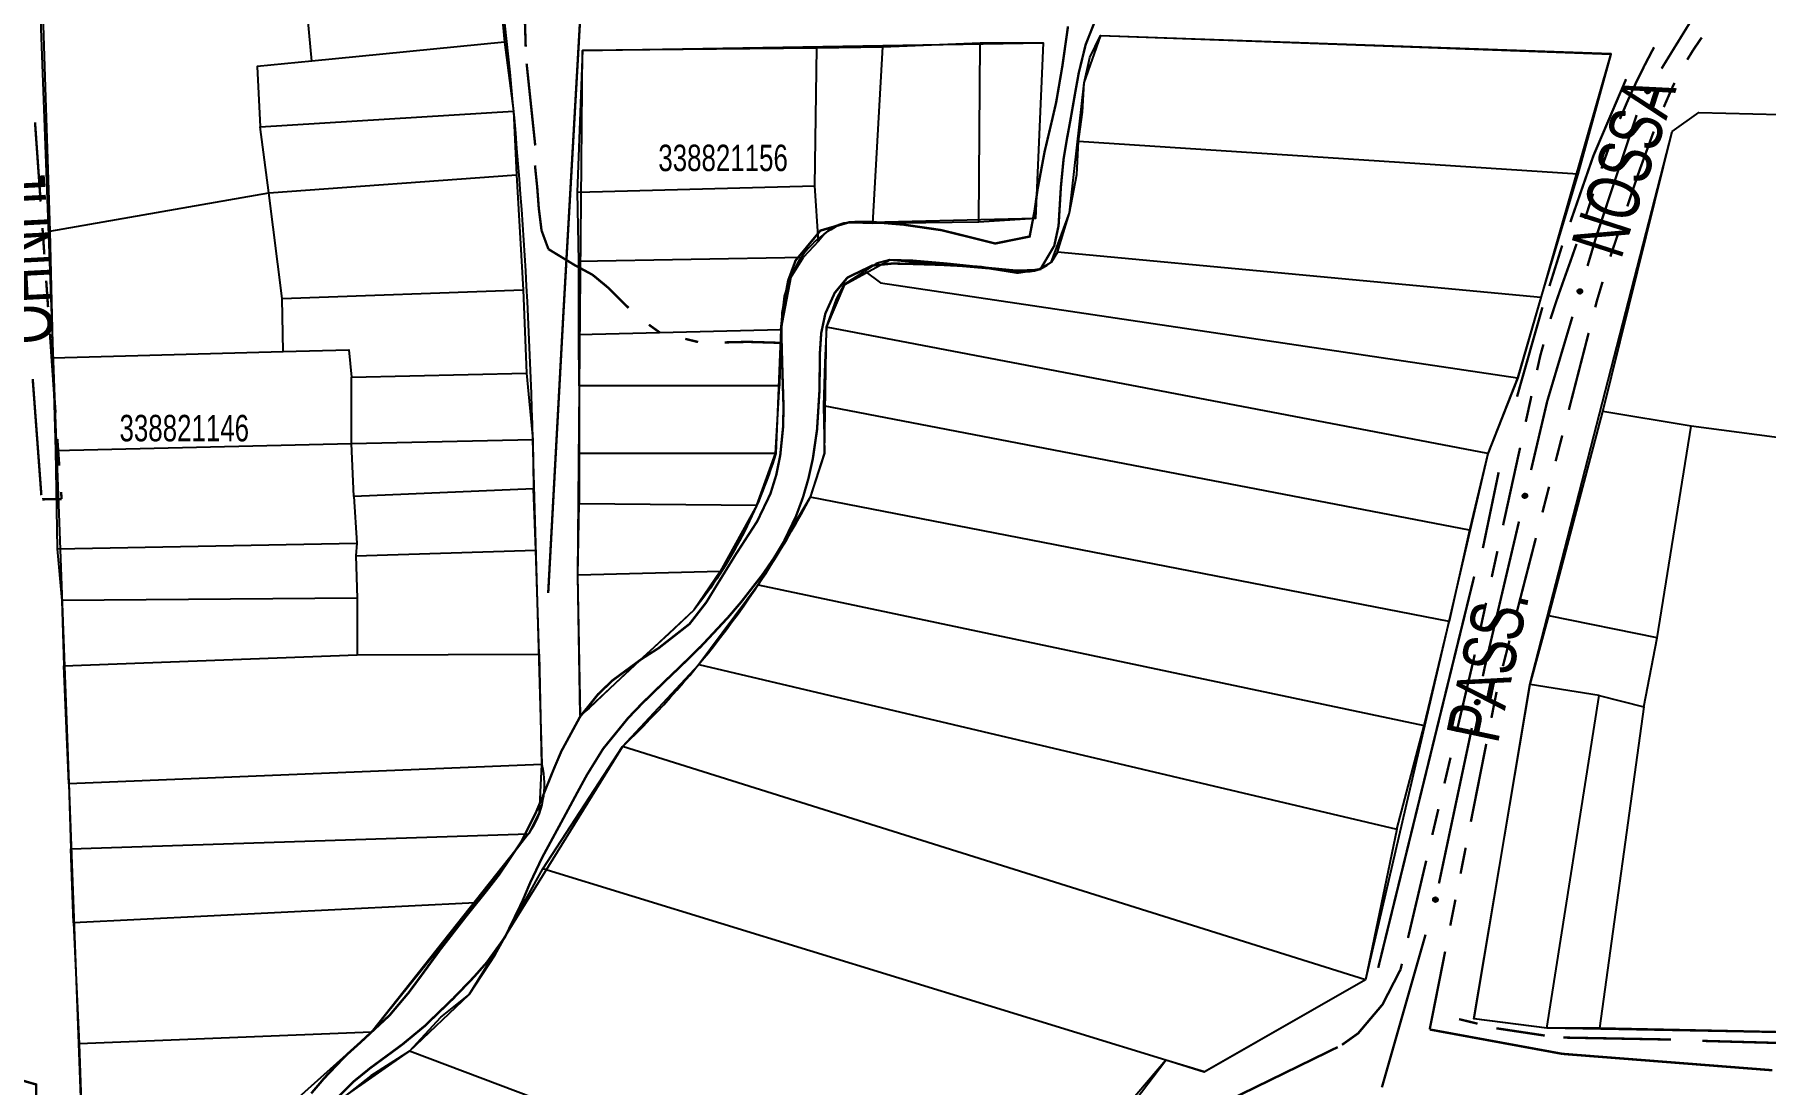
# Model space of a CAD drawing. Extents: x 203614 to 206284, y 4847494 to 4848495.
# Drawn here: x 203741.2 to 203872, y 4847677.5 to 4847756.8 of the extents above; entities that cross this region are included whole.
import ezdxf

# ---------------------------------------------------------------- set-up
doc = ezdxf.new("R2010")
doc.units = 0
doc.header["$LTSCALE"] = 1.5
doc.header["$MEASUREMENT"] = 0
doc.linetypes.add('PHANTOMX2', pattern=[5, 2.5, -0.5, 0.5, -0.5, 0.5, -0.5])
for name, color, linetype in [('CD-MALHA-LOTES', 40, 'CONTINUOUS'), ('CD_TXT_QUADRA', 7, 'CONTINUOUS'), ('HD-CURSO-PERENE', 170, 'CONTINUOUS'), ('HD-VALAS-DRENOS', 170, 'CONTINUOUS'), ('RU-QUADRAS', 210, 'CONTINUOUS'), ('SV-EIXO-RUA-N-PAV', 6, 'CONTINUOUS'), ('SV-ESTIVAS', 7, 'CONTINUOUS'), ('SV-RUA-NAO-PAV-S-GUIA-C-GUIA', 7, 'PHANTOMX2'), ('SV-RUA-PAVIM-S-GUIA-C-GUIA', 7, 'CONTINUOUS'), ('SV-TXT-RUA-N-PAV-S-GUIA-C-GUIA', 7, 'CONTINUOUS')]:
    doc.layers.add(name, color=color, linetype=linetype)
doc.styles.add('ARIAL', font='ARIAL.TTF')

msp = doc.modelspace()

# ---------------------------------------------------------------- linework, layer by layer
at = {"layer": 'CD-MALHA-LOTES'}
for points in [[(203762.176976, 4847754.809442), (203761.488758, 4847762.12815)], [(203776.081158, 4847763.184707), (203776.723559, 4847756.231372)], [(203741.768113, 4847760.641361), (203742.368882, 4847741.949042)], [(203776.723559, 4847756.231372), (203762.176976, 4847754.809442)], [(203776.723559, 4847756.231372), (203777.403546, 4847751.016154)], [(203782.249441, 4847744.906427), (203782.639461, 4847755.621239), (203800.334388, 4847755.808682)], [(203800.168334, 4847745.37857), (203800.334388, 4847755.808682)], [(203800.334388, 4847755.808682), (203805.317206, 4847755.877467)], [(203804.555601, 4847742.539832), (203805.317206, 4847755.877467)], [(203805.317206, 4847755.877467), (203812.661786, 4847756.175136)], [(203812.661786, 4847756.175136), (203817.421991, 4847756.172315), (203816.844588, 4847742.907138), (203812.564043, 4847742.642651)], [(203812.564043, 4847742.642651), (203812.661786, 4847756.175136)], [(203820.108892, 4847748.727306), (203820.392862, 4847750.937486), (203820.531182, 4847753.150796), (203820.948008, 4847755.087455), (203821.768374, 4847756.750276), (203860.32299, 4847755.339577), (203857.834491, 4847746.258644)], [(203762.176976, 4847754.809442), (203758.028579, 4847754.391636), (203758.267326, 4847749.841492)], [(203758.267326, 4847749.841492), (203777.403546, 4847751.016154)], [(203777.403546, 4847751.016154), (203777.6306, 4847746.205636)], [(203859.729995, 4847728.337457), (203864.959358, 4847749.477354), (203866.976894, 4847750.909972), (203875.145482, 4847750.719326), (203874.979427, 4847726.094638)], [(203758.927787, 4847744.844926), (203758.267326, 4847749.841492)], [(203818.511005, 4847740.356789), (203819.421493, 4847743.32921), (203819.977133, 4847746.234196), (203820.108892, 4847748.727306)], [(203857.834491, 4847746.258644), (203820.108892, 4847748.727306)], [(203758.927787, 4847744.844926), (203777.6306, 4847746.205636)], [(203777.6306, 4847746.205636), (203778.150076, 4847737.528129)], [(203782.249441, 4847744.906427), (203800.168334, 4847745.37857)], [(203800.458576, 4847741.212569), (203800.168334, 4847745.37857)], [(203857.834491, 4847746.258644), (203855.049406, 4847736.941832)], [(203742.368882, 4847741.949042), (203758.927787, 4847744.844926)], [(203759.930425, 4847736.879844), (203758.927787, 4847744.844926)], [(203782.346835, 4847739.696019), (203782.249441, 4847744.906427)], [(203804.555601, 4847742.539832), (203803.028453, 4847742.580475), (203802.378658, 4847742.558179), (203801.482501, 4847742.246394), (203800.944918, 4847741.778752), (203800.458576, 4847741.212569)], [(203812.564043, 4847742.642651), (203804.555601, 4847742.539832)], [(203742.368882, 4847741.949042), (203742.610013, 4847732.396497)], [(203800.458576, 4847741.212569), (203799.315127, 4847739.980967)], [(203782.346835, 4847739.696019), (203799.315127, 4847739.980967)], [(203797.604382, 4847734.530656), (203797.88637, 4847737.044127), (203798.362447, 4847738.465169), (203799.315127, 4847739.980967)], [(203818.511005, 4847740.356789), (203818.030995, 4847739.594198), (203817.056828, 4847739.04083), (203815.386481, 4847738.971591), (203813.298429, 4847739.178997), (203810.166338, 4847739.524688), (203807.591094, 4847739.732073), (203805.851093, 4847739.801162), (203804.807218, 4847739.524454), (203803.960554, 4847738.944453)], [(203855.049406, 4847736.941832), (203818.511005, 4847740.356789)], [(203782.352835, 4847734.157335), (203782.346835, 4847739.696019)], [(203801.054787, 4847734.698745), (203801.82531, 4847736.821569), (203802.418223, 4847737.941956), (203803.960554, 4847738.944453)], [(203803.960554, 4847738.944453), (203805.147619, 4847738.060009), (203853.276605, 4847730.87243)], [(203759.930425, 4847736.879844), (203778.150076, 4847737.528129)], [(203778.150076, 4847737.528129), (203778.389921, 4847731.218736)], [(203759.999386, 4847732.854716), (203759.930425, 4847736.879844)], [(203855.049406, 4847736.941832), (203853.276605, 4847730.87243)], [(203801.054787, 4847734.698745), (203800.937168, 4847732.045252), (203800.836163, 4847728.76038)], [(203851.021715, 4847725.145585), (203801.054787, 4847734.698745)], [(203782.352835, 4847734.157335), (203797.604382, 4847734.530656)], [(203782.361984, 4847730.274064), (203782.352835, 4847734.157335)], [(203797.604382, 4847734.530656), (203797.496397, 4847730.27611)], [(203742.610013, 4847732.396497), (203759.999386, 4847732.854716)], [(203742.610013, 4847732.396497), (203742.790802, 4847725.379504)], [(203759.999386, 4847732.854716), (203764.965953, 4847732.995618), (203765.171747, 4847730.918318)], [(203765.170337, 4847725.915007), (203765.171747, 4847730.918318)], [(203765.171747, 4847730.918318), (203778.389921, 4847731.218736)], [(203778.389921, 4847731.218736), (203778.866594, 4847726.206613)], [(203853.276605, 4847730.87243), (203851.021715, 4847725.145585)], [(203797.496397, 4847730.27611), (203782.361984, 4847730.274064)], [(203782.361984, 4847730.274064), (203782.362749, 4847725.148326)], [(203797.216442, 4847725.151931), (203797.496397, 4847730.27611)], [(203800.836163, 4847728.76038), (203800.915366, 4847725.172389), (203799.829877, 4847721.849596)], [(203849.650198, 4847719.367941), (203800.836163, 4847728.76038)], [(203855.635038, 4847712.900047), (203859.729995, 4847728.337457)], [(203866.386387, 4847727.212874), (203859.729995, 4847728.337457)], [(203863.830959, 4847711.220291), (203866.386387, 4847727.212874)], [(203874.979427, 4847726.094638), (203866.386387, 4847727.212874)], [(203742.790802, 4847725.379504), (203765.170337, 4847725.915007)], [(203765.170337, 4847725.915007), (203778.866594, 4847726.206613)], [(203765.337241, 4847721.898123), (203765.170337, 4847725.915007)], [(203778.866594, 4847726.206613), (203778.915837, 4847722.488669)], [(203742.790802, 4847725.379504), (203742.91242, 4847717.949744)], [(203797.216442, 4847725.151931), (203782.362749, 4847725.148326)], [(203782.362749, 4847725.148326), (203782.369319, 4847721.371523)], [(203795.784628, 4847721.259684), (203797.216442, 4847725.151931)], [(203851.021715, 4847725.145585), (203849.650198, 4847719.367941)], [(203778.915837, 4847722.488669), (203765.337241, 4847721.898123)], [(203765.337241, 4847721.898123), (203765.571917, 4847718.371029)], [(203779.086069, 4847717.864014), (203778.915837, 4847722.488669)], [(203799.829877, 4847721.849596), (203795.891327, 4847715.230507)], [(203848.111286, 4847712.455463), (203799.829877, 4847721.849596)], [(203782.260916, 4847715.96496), (203782.369319, 4847721.371523)], [(203782.369319, 4847721.371523), (203795.784628, 4847721.259684)], [(203795.784628, 4847721.259684), (203793.032881, 4847716.249636)], [(203849.650198, 4847719.367941), (203848.111286, 4847712.455463)], [(203742.91242, 4847717.949744), (203765.571917, 4847718.371029)], [(203742.91242, 4847717.949744), (203743.269977, 4847714.057978)], [(203765.571917, 4847718.371029), (203765.498713, 4847717.419243)], [(203765.498713, 4847717.419243), (203779.086069, 4847717.864014)], [(203779.357361, 4847710.002107), (203779.086069, 4847717.864014)], [(203765.498713, 4847717.419243), (203765.583217, 4847714.230962)], [(203793.032881, 4847716.249636), (203791.032155, 4847713.312771), (203789.126306, 4847711.512727), (203786.934549, 4847709.523201), (203784.647538, 4847707.344202), (203783.122851, 4847705.923114), (203782.45578, 4847705.354676), (203782.260916, 4847715.96496)], [(203793.032881, 4847716.249636), (203782.260916, 4847715.96496)], [(203795.891327, 4847715.230507), (203791.402586, 4847709.226316)], [(203795.891327, 4847715.230507), (203846.232455, 4847704.597561)], [(203765.583217, 4847714.230962), (203743.269977, 4847714.057978)], [(203743.269977, 4847714.057978), (203743.422266, 4847709.112181)], [(203765.583217, 4847714.230962), (203765.587991, 4847709.948493)], [(203846.232455, 4847704.597561), (203848.111286, 4847712.455463)], [(203854.224716, 4847707.706703), (203855.635038, 4847712.900047)], [(203863.830959, 4847711.220291), (203855.635038, 4847712.900047)], [(203862.831894, 4847706.024024), (203863.830959, 4847711.220291)], [(203743.422266, 4847709.112181), (203765.587991, 4847709.948493)], [(203765.587991, 4847709.948493), (203779.357361, 4847710.002107)], [(203779.357361, 4847710.002107), (203779.532494, 4847701.668283)], [(203743.800781, 4847700.210157), (203743.422266, 4847709.112181)], [(203785.644807, 4847703.01377), (203791.402586, 4847709.226316)], [(203791.402586, 4847709.226316), (203844.147575, 4847696.782907)], [(203855.486641, 4847681.749309), (203849.968138, 4847682.456664), (203854.224716, 4847707.706703)], [(203859.45086, 4847706.864778), (203854.224716, 4847707.706703)], [(203855.486641, 4847681.749309), (203859.45086, 4847706.864778)], [(203859.45086, 4847706.864778), (203862.831894, 4847706.024024)], [(203862.831894, 4847706.024024), (203859.461697, 4847681.746496)], [(203844.147575, 4847696.782907), (203846.232455, 4847704.597561)], [(203779.630533, 4847693.770204), (203785.644807, 4847703.01377)], [(203841.781003, 4847685.404373), (203785.644807, 4847703.01377)], [(203779.532494, 4847701.668283), (203743.800781, 4847700.210157)], [(203779.532494, 4847701.668283), (203779.352456, 4847698.0207), (203778.537053, 4847696.427116)], [(203743.800781, 4847700.210157), (203743.969163, 4847695.299998)], [(203844.147575, 4847696.782907), (203841.781003, 4847685.404373)], [(203743.969163, 4847695.299998), (203778.537053, 4847696.427116)], [(203778.537053, 4847696.427116), (203774.537662, 4847691.213241)], [(203744.169669, 4847689.704898), (203743.969163, 4847695.299998)], [(203769.54414, 4847680.005776), (203771.90949, 4847682.565013), (203774.066372, 4847684.294251), (203776.013964, 4847687.268464), (203779.630533, 4847693.770204)], [(203826.69132, 4847679.320072), (203779.630533, 4847693.770204)], [(203774.537662, 4847691.213241), (203744.169669, 4847689.704898)], [(203766.670441, 4847681.444209), (203774.537662, 4847691.213241)], [(203744.169669, 4847689.704898), (203744.59099, 4847680.56065)], [(203841.781003, 4847685.404373), (203829.617575, 4847678.446059), (203826.69132, 4847679.320072)], [(203766.670441, 4847681.444209), (203744.59099, 4847680.56065)], [(203744.59099, 4847680.56065), (203745.228681, 4847662.251667), (203766.670441, 4847681.444209)], [(203859.461697, 4847681.746496), (203855.486641, 4847681.749309)], [(203893.343112, 4847681.04337), (203859.461697, 4847681.746496)], [(203769.54414, 4847680.005776), (203766.621723, 4847678.138173), (203764.603984, 4847676.547272), (203762.134414, 4847673.538454)], [(203804.662072, 4847666.762072), (203769.54414, 4847680.005776)], [(203804.662072, 4847666.762072), (203808.142542, 4847665.448075), (203816.110321, 4847668.733797), (203818.963275, 4847670.255569), (203820.702537, 4847672.053955), (203823.902663, 4847675.650714), (203826.69132, 4847679.320072)]]:
    msp.add_lwpolyline(points, dxfattribs=at)
at = {"layer": 'HD-CURSO-PERENE', "const_width": 0.18, "flags": 128}
for points in [[(203763.172779, 4847675.568651), (203765.294283, 4847677.681654), (203766.597756, 4847678.736723), (203767.808386, 4847679.62596), (203769.018197, 4847680.516448), (203770.691297, 4847681.897875), (203772.852286, 4847683.981702), (203774.385796, 4847685.572887), (203775.38523, 4847686.702176), (203776.76, 4847688.61), (203778.066613, 4847691.301967), (203778.65297, 4847692.69033), (203779.566836, 4847694.619228), (203780.996916, 4847697.255222), (203782.227532, 4847699.537635), (203782.945715, 4847700.858127), (203784.18, 4847702.85), (203786.070799, 4847705.173938), (203787.113228, 4847706.260731), (203788.88358, 4847707.981861), (203789.970096, 4847709.016019), (203791.59, 4847710.6), (203793.635205, 4847712.792253), (203794.609424, 4847713.935037), (203796.210678, 4847715.987864), (203797.063915, 4847717.225174), (203797.83751, 4847718.510403), (203798.757521, 4847720.424124), (203799.279201, 4847721.836285), (203799.70026, 4847723.284616), (203800.025919, 4847724.757246), (203800.34554, 4847726.958659), (203800.531368, 4847729.952941), (203800.560358, 4847732.755276), (203800.660315, 4847734.252519), (203800.971365, 4847735.73008), (203801.679129, 4847737.289458), (203802.651954, 4847738.457332), (203804.526486, 4847739.357835), (203806.043842, 4847739.510842), (203807.614348, 4847739.476602), (203809.73192, 4847739.412088), (203812.677874, 4847739.260521), (203815.501491, 4847738.808448), (203817.23, 4847739.09), (203818.27, 4847740.85), (203818.595566, 4847742.365672), (203818.773758, 4847745.33201), (203818.976632, 4847747.417144), (203819.222659, 4847748.898314), (203819.498814, 4847750.382951), (203819.853735, 4847752.426746), (203820.120092, 4847753.905144), (203820.64, 4847756.04), (203821.742648, 4847758.82982)], [(203819.30882, 4847757.42835), (203818.88788, 4847754.453706), (203818.411867, 4847751.675927), (203818.072113, 4847750.206622), (203817.54, 4847747.96), (203817.002949, 4847745.075507), (203816.795333, 4847743.55599), (203816.41, 4847741.55), (203813.809635, 4847741.023578), (203812.01077, 4847741.473403), (203809.730013, 4847742.035173), (203806.874562, 4847742.450362), (203804.401242, 4847742.658656), (203802.830445, 4847742.642663), (203800.6, 4847742), (203798.718862, 4847739.731589), (203798.162215, 4847738.232217), (203797.721976, 4847735.843325), (203797.646226, 4847734.344896), (203797.72, 4847731.65), (203797.812897, 4847728.659273), (203797.779101, 4847727.153543), (203797.5662, 4847725.033773), (203797.267051, 4847723.550695), (203796.824561, 4847722.116529), (203795.822407, 4847720.032452), (203794.189593, 4847717.510625), (203792.769585, 4847715.210694), (203791.980858, 4847713.919281), (203790.71, 4847712.28), (203788.373639, 4847710.452986), (203787.093258, 4847709.634106), (203784.887058, 4847708.009863), (203783.796918, 4847706.965823), (203782.45, 4847705.29), (203781.023374, 4847702.660026), (203780.432476, 4847701.270607), (203779.666261, 4847699.369542), (203779.080051, 4847697.985033), (203778, 4847695.83), (203776.328317, 4847693.346799), (203775.403281, 4847692.158553), (203773.71158, 4847690.047295), (203771.874342, 4847687.678691), (203770.378905, 4847685.630299), (203769.48417, 4847684.421739), (203768.04, 4847682.71), (203765.844328, 4847680.66937), (203764.728086, 4847679.663495), (203763.097774, 4847677.951609), (203762.122398, 4847676.80821)], [(203741.381996, 4847674.992382), (203741.332785, 4847677.487967), (203739.598694, 4847677.985914)]]:
    msp.add_lwpolyline(points, dxfattribs=at)
at = {"layer": 'HD-VALAS-DRENOS', "const_width": 0.18, "flags": 128}
for points in [[(203778.19, 4847760.47), (203778.33, 4847755.89)], [(203778.4, 4847754.61), (203779.05, 4847748.43)], [(203857.27, 4847742.64), (203859.01, 4847747.65), (203861.48, 4847753.44)], [(203779.03, 4847746.92), (203779.132488, 4847745.925266)], [(203779.132488, 4847745.925266), (203779.2, 4847745.27)], [(203779.2, 4847745.27), (203779.300382, 4847743.932496)], [(203779.300382, 4847743.932496), (203779.320836, 4847743.659975)], [(203779.320836, 4847743.659975), (203779.410919, 4847742.938868)], [(203779.410919, 4847742.938868), (203779.527415, 4847742.006331)], [(203779.527415, 4847742.006331), (203779.894279, 4847741.011612)], [(203779.894279, 4847741.011612), (203780.047041, 4847740.59741)], [(203780.047041, 4847740.59741), (203781.378858, 4847739.787924)], [(203781.378858, 4847739.787924), (203782.05, 4847739.38)], [(203855.69, 4847737.81), (203856.65, 4847740.87)], [(203782.05, 4847739.38), (203783.118485, 4847738.802398)], [(203783.118485, 4847738.802398), (203783.381839, 4847738.660035)], [(203783.381839, 4847738.660035), (203783.922056, 4847738.213888)], [(203783.922056, 4847738.213888), (203784.557343, 4847737.689227)], [(203784.557343, 4847737.689227), (203785.391723, 4847736.8604)], [(203785.391723, 4847736.8604), (203785.651221, 4847736.602629)], [(203785.651221, 4847736.602629), (203786.103757, 4847736.158261)], [(203853.24, 4847729.45), (203855.16, 4847736.2)], [(203787.640074, 4847734.88677), (203788.451969, 4847734.302966)], [(203790.390655, 4847733.818046), (203791.326324, 4847733.588128)], [(203791.326324, 4847733.588128), (203791.362804, 4847733.587005)], [(203793.361955, 4847733.551203), (203794.361687, 4847733.574322)], [(203794.361687, 4847733.574322), (203795.121269, 4847733.591884)], [(203795.121269, 4847733.591884), (203797.360471, 4847733.524497)], [(203797.360471, 4847733.524497), (203797.51, 4847733.52)], [(203797.51, 4847733.52), (203797.5101, 4847733.5201)], [(203850.66, 4847718.01), (203851.85, 4847723.74)], [(203842.75, 4847686.3), (203850, 4847715.86)], [(203850.26, 4847682.08), (203848.86, 4847682.42)], [(203855.34, 4847681.18), (203851.68, 4847681.73)], [(203864.87, 4847680.88), (203856.73, 4847681.03)], [(203890.53, 4847680.14), (203867.24, 4847680.78)]]:
    msp.add_lwpolyline(points, dxfattribs=at)
at = {"layer": 'RU-QUADRAS', "color": 6, "linetype": 'Continuous'}
for points in [[(203740.54, 4847789.2), (203774.16, 4847792.33), (203776.42, 4847771.3), (203776.09, 4847763.19, -0.0246197105), (203778.84, 4847726.22), (203779.54, 4847701.65, -0.215464943), (203778.56, 4847696.45), (203766.68, 4847681.44), (203745.23, 4847662.25)], [(203782.26, 4847715.96), (203782.63, 4847755.61), (203817.42, 4847756.18), (203816.85, 4847742.92), (203802.38, 4847742.56, 0.2091132393), (203798.36, 4847738.47), (203797.6, 4847734.53), (203797.22, 4847725.15, -0.0947955538), (203791.03, 4847713.31), (203782.46, 4847705.35)]]:
    msp.add_lwpolyline(points, format="xyb", close=True, dxfattribs=at)
msp.add_lwpolyline([(203764.6, 4847676.55), (203769.54, 4847680.01), (203774.07, 4847684.29), (203785.65, 4847703, 0.0795246872), (203799.84, 4847721.85), (203800.92, 4847725.17), (203801.05, 4847734.68), (203802.44, 4847737.93), (203805.85, 4847739.8), (203815.39, 4847738.97, 0.2414956792), (203818.03, 4847739.59), (203819.42, 4847743.33), (203820.53, 4847753.15), (203821.78, 4847756.75), (203860.34, 4847755.37), (203853.29, 4847730.88), (203851.03, 4847725.14), (203841.79, 4847685.4), (203829.61, 4847678.42), (203826.69, 4847679.32), (203818.96, 4847670.26)], format="xyb", dxfattribs=at)
msp.add_lwpolyline([(203893.36, 4847681.04), (203855.51, 4847681.74), (203850, 4847682.44), (203854.22, 4847707.71), (203864.96, 4847749.48), (203866.98, 4847750.91), (203875.15, 4847750.72)], dxfattribs=at)
at = {"layer": 'SV-EIXO-RUA-N-PAV', "const_width": 0.18, "flags": 128}
for points in [[(203864.161816, 4847754.238475), (203867.833906, 4847760.197984)], [(203859.24, 4847741.59), (203862.281134, 4847750.731451)], [(203858.564643, 4847739.322471), (203859.135536, 4847741.239261)], [(203859.135536, 4847741.239261), (203859.24, 4847741.59)], [(203855.52, 4847729.1), (203857.422857, 4847735.488893)], [(203741.077217, 4847730.786306), (203741.670619, 4847722.808344)], [(203854.300089, 4847723.907624), (203855.443665, 4847728.775091)], [(203855.443665, 4847728.775091), (203855.52, 4847729.1)], [(203741.670619, 4847722.808344), (203741.73, 4847722.01)], [(203850.8, 4847709.01), (203853.385228, 4847720.013651)], [(203850.655604, 4847708.328389), (203850.8, 4847709.01)], [(203847.339673, 4847692.675766), (203849.826621, 4847704.415234)], [(203843.03, 4847677.27), (203846.325579, 4847688.808594)]]:
    msp.add_lwpolyline(points, dxfattribs=at)
at = {"layer": 'SV-EIXO-RUA-N-PAV', "flags": 128}
for points in [[(203862.943557, 4847752.47118), (203862.931583, 4847752.5186), (203862.930989, 4847752.561804), (203862.940865, 4847752.597981), (203862.957927, 4847752.627674), (203862.978804, 4847752.656085), (203863.006173, 4847752.680085), (203863.042449, 4847752.699995), (203863.089933, 4847752.71234), (203863.134231, 4847752.71004), (203863.170217, 4847752.702256), (203863.202203, 4847752.686247), (203863.229463, 4847752.665503), (203863.253454, 4847752.63625), (203863.273271, 4847752.59929), (203863.284529, 4847752.551242), (203863.284821, 4847752.508883), (203863.27435, 4847752.474142), (203863.258052, 4847752.442087), (203863.236391, 4847752.413337), (203863.209389, 4847752.389932), (203863.172141, 4847752.370046), (203863.12457, 4847752.359563), (203863.082325, 4847752.358789), (203863.047446, 4847752.368769), (203863.016249, 4847752.385525), (203862.987498, 4847752.406119), (203862.962227, 4847752.432626), (203862.943557, 4847752.47118)], [(203857.847236, 4847737.299402), (203857.823356, 4847737.342084), (203857.81156, 4847737.38365), (203857.811701, 4847737.421151), (203857.820465, 4847737.454256), (203857.833246, 4847737.487115), (203857.853441, 4847737.5174), (203857.883301, 4847737.546049), (203857.925949, 4847737.570304), (203857.969324, 4847737.579589), (203858.006097, 4847737.581419), (203858.041143, 4847737.574267), (203858.072856, 4847737.561316), (203858.103621, 4847737.539298), (203858.132358, 4847737.508755), (203858.15571, 4847737.46528), (203858.166995, 4847737.42445), (203858.165907, 4847737.388182), (203858.158494, 4847737.352994), (203858.145043, 4847737.319604), (203858.125048, 4847737.28999), (203858.094243, 4847737.261111), (203858.051029, 4847737.238631), (203858.010434, 4847737.226911), (203857.97416, 4847737.22749), (203857.939681, 4847737.235568), (203857.906568, 4847737.247986), (203857.87528, 4847737.267019), (203857.847236, 4847737.299402)], [(203853.702634, 4847721.845943), (203853.67629, 4847721.88715), (203853.662076, 4847721.927953), (203853.660015, 4847721.965397), (203853.666822, 4847721.998959), (203853.677653, 4847722.032512), (203853.696036, 4847722.06393), (203853.724163, 4847722.094281), (203853.765315, 4847722.120997), (203853.80807, 4847722.132812), (203853.844671, 4847722.136796), (203853.880077, 4847722.131714), (203853.912495, 4847722.120646), (203853.944499, 4847722.100471), (203853.974979, 4847722.071666), (203854.000842, 4847722.029637), (203854.014503, 4847721.98954), (203854.015546, 4847721.95327), (203854.01021, 4847721.917708), (203853.998742, 4847721.883586), (203853.980519, 4847721.852849), (203853.951462, 4847721.822213), (203853.909641, 4847721.797236), (203853.869804, 4847721.783154), (203853.833559, 4847721.781603), (203853.798665, 4847721.787644), (203853.764881, 4847721.798098), (203853.732529, 4847721.815262), (203853.702634, 4847721.845943)], [(203850.103645, 4847706.254064), (203850.076401, 4847706.294682), (203850.061293, 4847706.335162), (203850.058409, 4847706.372551), (203850.064476, 4847706.406256), (203850.074566, 4847706.440038), (203850.092253, 4847706.471853), (203850.119706, 4847706.502816), (203850.16026, 4847706.530431), (203850.202745, 4847706.543183), (203850.23925, 4847706.547971), (203850.274759, 4847706.543669), (203850.307413, 4847706.533317), (203850.339853, 4847706.513851), (203850.370959, 4847706.485724), (203850.39774, 4847706.444274), (203850.41228, 4847706.404487), (203850.41412, 4847706.368248), (203850.409568, 4847706.332577), (203850.398854, 4847706.298212), (203850.381311, 4847706.267081), (203850.352935, 4847706.235813), (203850.311673, 4847706.209923), (203850.272156, 4847706.194968), (203850.235953, 4847706.19262), (203850.200936, 4847706.197891), (203850.166929, 4847706.2076), (203850.134208, 4847706.224048), (203850.103645, 4847706.254064)], [(203846.942532, 4847691.332253), (203846.915289, 4847691.372871), (203846.90018, 4847691.413351), (203846.897296, 4847691.45074), (203846.903363, 4847691.484445), (203846.913453, 4847691.518227), (203846.931141, 4847691.550042), (203846.958594, 4847691.581005), (203846.999147, 4847691.60862), (203847.041633, 4847691.621372), (203847.078137, 4847691.62616), (203847.113647, 4847691.621858), (203847.1463, 4847691.611505), (203847.17874, 4847691.59204), (203847.209846, 4847691.563913), (203847.236628, 4847691.522462), (203847.251167, 4847691.482675), (203847.253007, 4847691.446437), (203847.248456, 4847691.410766), (203847.237741, 4847691.3764), (203847.220199, 4847691.34527), (203847.191822, 4847691.314002), (203847.150561, 4847691.288111), (203847.111043, 4847691.273156), (203847.074841, 4847691.270808), (203847.039823, 4847691.27608), (203847.005817, 4847691.285788), (203846.973095, 4847691.302237), (203846.942532, 4847691.332253)]]:
    msp.add_lwpolyline(points, close=True, dxfattribs=at)
for points in [[(203862.930989, 4847752.561804), (203862.978804, 4847752.656085)], [(203862.931138, 4847752.543227), (203862.988685, 4847752.660031)], [(203862.931583, 4847752.5186), (203863.006173, 4847752.680085)], [(203862.938084, 4847752.497275), (203863.02079, 4847752.683523)], [(203862.943557, 4847752.47118), (203863.042449, 4847752.699995)], [(203862.954864, 4847752.451675), (203863.065944, 4847752.70218)], [(203862.962227, 4847752.432626), (203863.089933, 4847752.71234)], [(203862.977464, 4847752.423325), (203863.109303, 4847752.707519)], [(203862.987498, 4847752.406119), (203863.134231, 4847752.71004)], [(203863.002928, 4847752.399621), (203863.148096, 4847752.702848)], [(203863.016249, 4847752.385525), (203863.170217, 4847752.702256)], [(203863.033578, 4847752.379133), (203863.187512, 4847752.691383)], [(203863.047446, 4847752.368769), (203863.202203, 4847752.686247)], [(203863.067361, 4847752.36633), (203863.214677, 4847752.673042)], [(203863.082325, 4847752.358789), (203863.229463, 4847752.665503)], [(203863.105439, 4847752.360498), (203863.239871, 4847752.646299)], [(203863.12457, 4847752.359563), (203863.253454, 4847752.63625)], [(203863.149068, 4847752.368876), (203863.262201, 4847752.61491)], [(203863.172141, 4847752.370046), (203863.273271, 4847752.59929)], [(203863.191628, 4847752.385926), (203863.275226, 4847752.568418)], [(203863.209389, 4847752.389932), (203863.284529, 4847752.551242)], [(203863.224626, 4847752.405663), (203863.281726, 4847752.524344)], [(203863.236391, 4847752.413337), (203863.284821, 4847752.508883)], [(203857.81156, 4847737.38365), (203857.833246, 4847737.487115)], [(203857.81653, 4847737.36575), (203857.841762, 4847737.493492)], [(203857.823356, 4847737.342084), (203857.853441, 4847737.5174)], [(203857.835173, 4847737.323179), (203857.866664, 4847737.524517)], [(203857.847236, 4847737.299402), (203857.883301, 4847737.546049)], [(203857.863221, 4847737.283503), (203857.905422, 4847737.554262)], [(203857.87528, 4847737.267019), (203857.925949, 4847737.570304)], [(203857.89241, 4847737.261996), (203857.945906, 4847737.570679)], [(203857.906568, 4847737.247986), (203857.969324, 4847737.579589)], [(203857.923156, 4847737.24572), (203857.984582, 4847737.576245)], [(203857.939681, 4847737.235568), (203858.006097, 4847737.581419)], [(203857.958076, 4847737.233895), (203858.025622, 4847737.575412)], [(203857.97416, 4847737.22749), (203858.041143, 4847737.574267)], [(203857.994025, 4847737.230307), (203858.056619, 4847737.564756)], [(203858.010434, 4847737.226911), (203858.072856, 4847737.561316)], [(203858.032311, 4847737.234565), (203858.087894, 4847737.545475)], [(203858.051029, 4847737.238631), (203858.103621, 4847737.539298)], [(203858.072266, 4847737.253988), (203858.117611, 4847737.520963)], [(203858.094243, 4847737.261111), (203858.132358, 4847737.508755)], [(203858.108937, 4847737.281507), (203858.142265, 4847737.47945)], [(203858.125048, 4847737.28999), (203858.15571, 4847737.46528)], [(203858.135675, 4847737.309138), (203858.15999, 4847737.438577)], [(203858.145043, 4847737.319604), (203858.166995, 4847737.42445)], [(203853.662076, 4847721.927953), (203853.677653, 4847722.032512)], [(203853.668087, 4847721.910375), (203853.68578, 4847722.039377)], [(203853.67629, 4847721.88715), (203853.696036, 4847722.06393)], [(203853.689197, 4847721.868972), (203853.708818, 4847722.07181)], [(203853.702634, 4847721.845943), (203853.724163, 4847722.094281)], [(203853.719524, 4847721.83101), (203853.745764, 4847722.103778)], [(203853.732529, 4847721.815262), (203853.765315, 4847722.120997)], [(203853.749925, 4847721.811252), (203853.785215, 4847722.122543)], [(203853.764881, 4847721.798098), (203853.80807, 4847722.132812)], [(203853.781573, 4847721.796808), (203853.823497, 4847722.130369)], [(203853.798665, 4847721.787644), (203853.844671, 4847722.136796)], [(203853.817126, 4847721.787054), (203853.864516, 4847722.131945)], [(203853.833559, 4847721.781603), (203853.880077, 4847722.131714)], [(203853.853224, 4847721.785581), (203853.896084, 4847722.123127)], [(203853.869804, 4847721.783154), (203853.912495, 4847722.120646)], [(203853.891194, 4847721.792079), (203853.928437, 4847722.105714)], [(203853.909641, 4847721.797236), (203853.944499, 4847722.100471)], [(203853.929941, 4847721.813812), (203853.959541, 4847722.082988)], [(203853.951462, 4847721.822213), (203853.974979, 4847722.071666)], [(203853.964934, 4847721.843436), (203853.986588, 4847722.042993)], [(203853.980519, 4847721.852849), (203854.000842, 4847722.029637)], [(203853.990005, 4847721.872588), (203854.006682, 4847722.003231)], [(203853.998742, 4847721.883586), (203854.014503, 4847721.98954)], [(203850.061293, 4847706.335162), (203850.074566, 4847706.440038)], [(203850.067689, 4847706.317721), (203850.08254, 4847706.447081)], [(203850.076401, 4847706.294682), (203850.092253, 4847706.471853)], [(203850.089704, 4847706.276792), (203850.104859, 4847706.480012)], [(203850.103645, 4847706.254064), (203850.119706, 4847706.502816)], [(203850.12086, 4847706.239506), (203850.141093, 4847706.512786)], [(203850.134208, 4847706.224048), (203850.16026, 4847706.530431)], [(203850.151687, 4847706.220422), (203850.180121, 4847706.532414)], [(203850.166929, 4847706.2076), (203850.202745, 4847706.543183)], [(203850.183646, 4847706.206678), (203850.218222, 4847706.54108)], [(203850.200936, 4847706.197891), (203850.23925, 4847706.547971)], [(203850.219405, 4847706.197708), (203850.259197, 4847706.543558)], [(203850.235953, 4847706.19262), (203850.274759, 4847706.543669)], [(203850.255526, 4847706.197029), (203850.290951, 4847706.535437)], [(203850.272156, 4847706.194968), (203850.307413, 4847706.533317)], [(203850.293344, 4847706.204361), (203850.323679, 4847706.51874)], [(203850.311673, 4847706.209923), (203850.339853, 4847706.513851)], [(203850.331603, 4847706.226942), (203850.355276, 4847706.496703)], [(203850.352935, 4847706.235813), (203850.370959, 4847706.485724)], [(203850.365937, 4847706.257328), (203850.383196, 4847706.457313)], [(203850.381311, 4847706.267081), (203850.39774, 4847706.444274)], [(203850.39036, 4847706.287024), (203850.404159, 4847706.418002)], [(203850.398854, 4847706.298212), (203850.41228, 4847706.404487)], [(203846.90018, 4847691.413351), (203846.913453, 4847691.518227)], [(203846.906576, 4847691.395909), (203846.921427, 4847691.52527)], [(203846.915289, 4847691.372871), (203846.931141, 4847691.550042)], [(203846.928592, 4847691.354981), (203846.943747, 4847691.558201)], [(203846.942532, 4847691.332253), (203846.958594, 4847691.581005)], [(203846.959747, 4847691.317695), (203846.979981, 4847691.590975)], [(203846.973095, 4847691.302237), (203846.999147, 4847691.60862)], [(203846.990575, 4847691.298611), (203847.019009, 4847691.610603)], [(203847.005817, 4847691.285788), (203847.041633, 4847691.621372)], [(203847.022533, 4847691.284866), (203847.05711, 4847691.619269)], [(203847.039823, 4847691.27608), (203847.078137, 4847691.62616)], [(203847.058292, 4847691.275896), (203847.098084, 4847691.621747)], [(203847.074841, 4847691.270808), (203847.113647, 4847691.621858)], [(203847.094414, 4847691.275218), (203847.129839, 4847691.613625)], [(203847.111043, 4847691.273156), (203847.1463, 4847691.611505)], [(203847.132232, 4847691.282549), (203847.162566, 4847691.596928)], [(203847.150561, 4847691.288111), (203847.17874, 4847691.59204)], [(203847.170491, 4847691.30513), (203847.194163, 4847691.574892)], [(203847.191822, 4847691.314002), (203847.209846, 4847691.563913)], [(203847.204824, 4847691.335517), (203847.222083, 4847691.535502)], [(203847.220199, 4847691.34527), (203847.236628, 4847691.522462)], [(203847.229247, 4847691.365213), (203847.243046, 4847691.496191)], [(203847.237741, 4847691.3764), (203847.251167, 4847691.482675)]]:
    msp.add_lwpolyline(points, dxfattribs=at)
at = {"layer": 'SV-ESTIVAS', "const_width": 0.18, "flags": 128}
msp.add_lwpolyline([(203856.47, 4847758.78), (203821.83, 4847759), (203782.46, 4847758.29), (203781.17, 4847735.6), (203780.03, 4847714.62)], dxfattribs=at)
at = {"layer": 'SV-RUA-NAO-PAV-S-GUIA-C-GUIA', "const_width": 0.18, "flags": 128}
for points in [[(203863.567901, 4847755.801746), (203863.129501, 4847754.965244)], [(203863.595004, 4847755.85027), (203863.567901, 4847755.801746)], [(203866.103408, 4847754.910779), (203866.55, 4847755.64)], [(203866.55, 4847755.64), (203867.196151, 4847756.584958)], [(203866.55, 4847755.64), (203866.5501, 4847755.6401)], [(203862.871509, 4847754.472973), (203862.234831, 4847753.176665)], [(203863.129501, 4847754.965244), (203862.871509, 4847754.472973)], [(203862.208393, 4847753.122837), (203861.816231, 4847752.268516)], [(203862.234831, 4847753.176665), (203862.208393, 4847753.122837)], [(203864.729669, 4847752.247823), (203865.024918, 4847752.92363)], [(203865.024918, 4847752.92363), (203865.144, 4847753.15758)], [(203861.582123, 4847751.758515), (203861.01652, 4847750.435512)], [(203861.816231, 4847752.268516), (203861.582123, 4847751.758515)], [(203864.329325, 4847751.331458), (203864.729669, 4847752.247823)], [(203741.673805, 4847744.195812), (203741.251415, 4847750.180925)], [(203863.222434, 4847748.54389), (203863.508049, 4847749.32633)], [(203863.508049, 4847749.32633), (203863.569778, 4847749.481568)], [(203859.950458, 4847747.63174), (203859.746622, 4847747.067851)], [(203860.290411, 4847748.572182), (203859.950458, 4847747.63174)], [(203862.48, 4847746.51), (203863.222434, 4847748.54389)], [(203859.746622, 4847747.067851), (203859.620928, 4847746.687691)], [(203862.210647, 4847745.719805), (203862.48, 4847746.51)], [(203861.95344, 4847744.965244), (203862.210647, 4847745.719805)], [(203858.805208, 4847744.220556), (203858.372951, 4847742.887371)], [(203858.993087, 4847744.788793), (203858.805208, 4847744.220556)], [(203861.57221, 4847743.824452), (203861.889161, 4847744.772894)], [(203861.889161, 4847744.772894), (203861.95344, 4847744.965244)], [(203741.955399, 4847740.205736), (203741.814602, 4847742.200774)], [(203860.619134, 4847741.005495), (203860.932002, 4847741.92969)], [(203857.406046, 4847740.047564), (203857.281665, 4847739.692193)], [(203857.736402, 4847740.99142), (203857.406046, 4847740.047564)], [(203860.29152, 4847740.035018), (203860.611367, 4847740.982487)], [(203860.611367, 4847740.982487), (203860.619134, 4847741.005495)], [(203857.071311, 4847739.105258), (203856.774485, 4847738.277043)], [(203857.281665, 4847739.692193), (203857.071311, 4847739.105258)], [(203742.236992, 4847736.21566), (203742.096195, 4847738.210698)], [(203856.402427, 4847737.220434), (203856.275466, 4847736.859877)], [(203856.774485, 4847738.277043), (203856.402427, 4847737.220434)], [(203859.28, 4847736.71), (203859.702711, 4847738.123889)], [(203856.080402, 4847736.27374), (203855.801613, 4847735.436017)], [(203856.275466, 4847736.859877), (203856.080402, 4847736.27374)], [(203859.149327, 4847736.202272), (203859.28, 4847736.71)], [(203855.801613, 4847735.436017), (203855.770183, 4847735.323208)], [(203742.800178, 4847728.235508), (203742.377788, 4847734.220622)], [(203855.233419, 4847733.396583), (203854.997425, 4847732.549524)], [(203857.155362, 4847728.454749), (203858.650836, 4847734.265391)], [(203854.93, 4847732.25), (203854.755716, 4847731.455223)], [(203854.970922, 4847732.431789), (203854.93, 4847732.25)], [(203854.997425, 4847732.549524), (203854.970922, 4847732.431789)], [(203854.327322, 4847729.501642), (203853.898928, 4847727.548061)], [(203743.081772, 4847724.245432), (203742.940975, 4847726.24047)], [(203853.470533, 4847725.59448), (203852.185351, 4847719.733738)], [(203856.15838, 4847724.580988), (203856.656871, 4847726.517869)], [(203741.791952, 4847721.693552), (203742.79179, 4847721.711569)], [(203742.79179, 4847721.711569), (203743.26, 4847721.72)], [(203743.26, 4847721.72), (203743.222568, 4847722.250395)], [(203855.161397, 4847720.707227), (203855.659889, 4847722.644108)], [(203851.756956, 4847717.780157), (203851.328562, 4847715.826576)], [(203853.167433, 4847712.959704), (203854.662906, 4847718.770346)], [(203850.900168, 4847713.872995), (203850.471774, 4847711.919414)], [(203852.17045, 4847709.085943), (203852.668941, 4847711.022824)], [(203850.04338, 4847709.965833), (203849.95, 4847709.54)], [(203849.95, 4847709.54), (203848.672642, 4847704.12456)], [(203851.304811, 4847705.182293), (203851.693545, 4847707.14415)], [(203849.749874, 4847697.334862), (203850.916077, 4847703.220435)], [(203848.213495, 4847702.177977), (203847.754349, 4847700.231394)], [(203847.295202, 4847698.284811), (203846.836055, 4847696.338229)], [(203848.972406, 4847693.411146), (203849.36114, 4847695.373004)], [(203846.376908, 4847694.391646), (203844.999467, 4847688.551898)], [(203848.194937, 4847689.487431), (203848.583671, 4847691.449289)], [(203846.64, 4847681.64), (203847.806203, 4847687.525573)], [(203844.540321, 4847686.605315), (203844.44, 4847686.18)]]:
    msp.add_lwpolyline(points, dxfattribs=at)
at = {"layer": 'SV-RUA-PAVIM-S-GUIA-C-GUIA', "const_width": 0.18, "flags": 128}
for points in [[(203844.44, 4847686.18), (203843.076194, 4847683.530602), (203841.235699, 4847681.352411), (203840.014998, 4847680.480597)], [(203846.64, 4847681.64), (203856.66, 4847679.8)], [(203839.69, 4847680.31), (203826.91, 4847674.07)], [(203856.66, 4847679.8), (203872.53, 4847678.56)]]:
    msp.add_lwpolyline(points, dxfattribs=at)

# ---------------------------------------------------------------- texts
at = {"layer": 'CD_TXT_QUADRA', "style": 'ARIAL', "width": 0.7}
for s, p in [('338821156', (203788.352266, 4847746.491467)), ('338821146', (203747.635607, 4847726.076683))]:
    msp.add_text(s, height=2, dxfattribs=at).set_placement(p)
at = {"layer": 'SV-TXT-RUA-N-PAV-S-GUIA-C-GUIA', "style": 'ARIAL', "width": 0.7}
for s, rotation, p in [('NOSSA', 72, (203861.09, 4847739.74)), ('JUNHO', 273, (203737.95, 4847746.75)), ('PASS.', 78, (203851.78, 4847703.15))]:
    msp.add_text(s, height=4, rotation=rotation, dxfattribs=at).set_placement(p)

doc.saveas('drawing.dxf')
